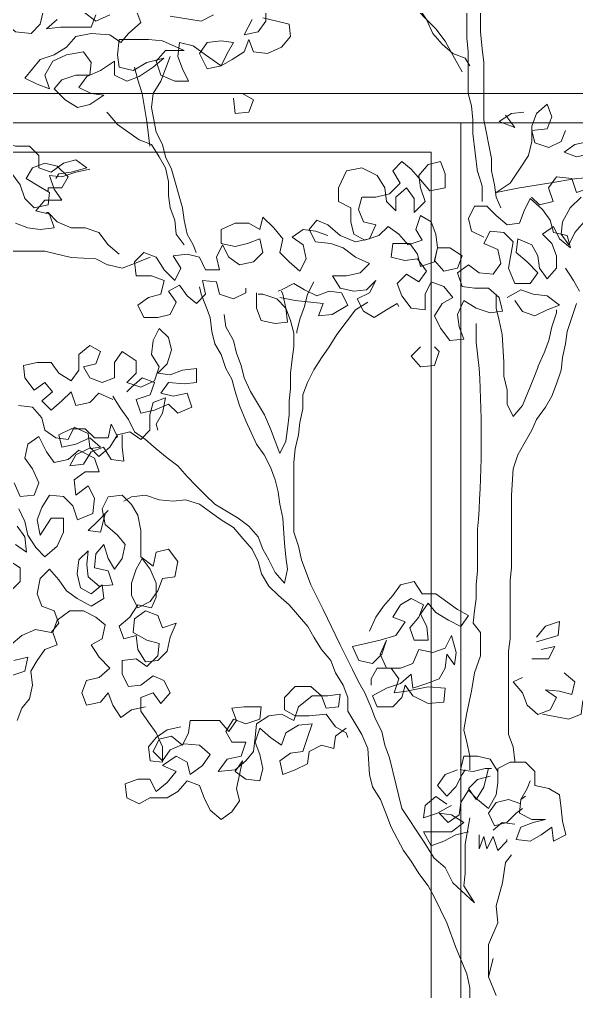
# Model space of a CAD drawing. Header units: metres. Extents: x 14 to 155, y 0 to 125.
# Drawn here: x 46.189 to 46.766, y 65.49 to 66.497 of the extents above; entities that cross this region are included whole.
import ezdxf

# ---------------------------------------------------------------- set-up
doc = ezdxf.new("R2010")
doc.units = ezdxf.units.M
doc.layers.add('PDF3_Geometry', color=9, linetype='Continuous', true_color=0x808080)
doc.layers.add('PDF_Geometry', color=7, linetype='Continuous', true_color=0xc0c0c0)

msp = doc.modelspace()

# ---------------------------------------------------------------- linework, layer by layer
at = {"layer": 'PDF3_Geometry', "color": 0, "lineweight": 0}
for points in [[(46.6631, 66.3384), (46.6583, 66.3785), (46.6583, 66.3929), (46.6567, 66.4073), (46.6535, 66.4201), (46.6535, 66.4344), (46.6535, 66.4489), (46.6535, 66.4633), (46.652, 66.4777), (46.652, 66.5978), (46.6488, 66.6121), (46.6455, 66.6265), (46.6439, 66.6393), (46.6423, 66.6521), (46.6375, 66.6649), (46.6359, 66.6713)], [(46.6567, 66.6585), (46.6599, 66.6441), (46.6631, 66.6313), (46.6663, 66.6169), (46.6679, 66.5993), (46.6696, 66.5737), (46.6696, 66.5417), (46.6663, 66.5017), (46.6663, 66.484), (46.6679, 66.4665), (46.6696, 66.4521), (46.6696, 66.3928), (46.6776, 66.3528), (46.6776, 66.3399), (46.6807, 66.3256), (46.6823, 66.3128), (46.6871, 66.3016)], [(46.6472, 66.4424), (46.6392, 66.4568), (46.6295, 66.4744), (46.62, 66.4872), (46.6103, 66.4968), (46.6008, 66.5064), (46.5912, 66.516), (46.5815, 66.5257), (46.572, 66.5384), (46.5623, 66.5481), (46.5528, 66.5576), (46.5431, 66.5672)], [(46.5911, 66.54), (46.5911, 66.5256), (46.6103, 66.4968), (46.6167, 66.4823), (46.6264, 66.4712), (46.6375, 66.4616), (46.6504, 66.4568), (46.6551, 66.4488)], [(46.3511, 66.2744), (46.3495, 66.2888), (46.3447, 66.3016), (46.3431, 66.3144), (46.3431, 66.3288), (46.3399, 66.3432), (46.3335, 66.3544), (46.3255, 66.3672), (46.3127, 66.372), (46.2903, 66.388), (46.2807, 66.3993), (46.279, 66.4009)], [(46.6457, 64.4996), (46.6456, 66.3896)], [(46.3303, 66.3801), (46.3367, 66.3672), (46.3399, 66.3544), (46.3462, 66.3416), (46.3575, 66.3016), (46.3591, 66.2888), (46.3623, 66.2744), (46.3686, 66.2632), (46.3718, 66.2552)], [(46.2919, 66.2536), (46.2807, 66.2631), (46.271, 66.276), (46.2566, 66.2808), (46.2423, 66.2808), (46.2278, 66.2871), (46.2183, 66.2967), (46.2167, 66.2967)], [(46.2807, 66.2423), (46.2679, 66.2487), (46.2423, 66.2503), (46.2151, 66.2568), (46.1607, 66.2568)], [(46.2855, 66.1064), (46.2935, 66.0935), (46.3015, 66.0824), (46.3079, 66.0695), (46.3191, 66.0616), (46.3302, 66.052), (46.3415, 66.0424), (46.3526, 66.0344), (46.3623, 66.0231), (46.3718, 66.0136), (46.3815, 66.0039), (46.3911, 65.9944), (46.4151, 65.9799), (46.4263, 65.9719), (46.4359, 65.9608), (46.4407, 65.9479), (46.4471, 65.9368), (46.4535, 65.9239), (46.4631, 65.9128), (46.4662, 65.9271), (46.4647, 65.94), (46.4631, 65.9543), (46.4615, 65.9799), (46.4583, 65.9944), (46.4567, 66.0072), (46.4535, 66.0199), (46.4487, 66.0328), (46.4422, 66.0455), (46.4343, 66.0568), (46.4231, 66.0808), (46.4166, 66.0968), (46.4119, 66.1112), (46.4087, 66.124), (46.4023, 66.1352), (46.3974, 66.1496), (46.391, 66.1608), (46.3879, 66.1736), (46.3863, 66.188), (46.3815, 66.2008), (46.3767, 66.212)], [(46.4007, 66.1911), (46.4023, 66.1783), (46.4103, 66.164), (46.4136, 66.1511), (46.4183, 66.1384), (46.4215, 66.1255), (46.4279, 66.1112), (46.4423, 66.0871), (46.4487, 66.0727), (46.4535, 66.0599), (46.4584, 66.0471), (46.4647, 66.0599), (46.4663, 66.0727), (46.4679, 66.0871), (46.4679, 66.1015), (46.4695, 66.1144), (46.4695, 66.1303), (46.4711, 66.1447), (46.4727, 66.1576), (46.4727, 66.1719), (46.4695, 66.1848), (46.4647, 66.1976), (46.4616, 66.212), (46.46, 66.2151)], [(46.5495, 66.204), (46.5366, 66.196), (46.5271, 66.1832), (46.5175, 66.1703), (46.5095, 66.1576), (46.5015, 66.1463), (46.4935, 66.1336), (46.4871, 66.1207), (46.4823, 66.108), (46.4823, 66.0935), (46.4791, 66.0791), (46.4775, 66.0664), (46.4743, 66.0519), (46.4727, 66.0376), (46.4727, 66.0231), (46.4727, 65.9783), (46.4727, 65.9656), (46.4775, 65.9511), (46.4807, 65.9367), (46.4903, 65.9111), (46.4967, 65.8984), (46.5031, 65.8855), (46.5207, 65.8487), (46.5335, 65.8231), (46.5399, 65.8103), (46.5463, 65.7991), (46.5527, 65.7847), (46.5575, 65.7719), (46.5639, 65.759), (46.5671, 65.7447), (46.5719, 65.7318), (46.5783, 65.7047), (46.5815, 65.6919), (46.5848, 65.6791), (46.6072, 65.6455), (46.6183, 65.6279), (46.6296, 65.6182), (46.6376, 65.6023), (46.66, 65.5815), (46.6487, 65.5991), (46.6503, 65.6118), (46.6503, 65.6263), (46.6503, 65.6422), (46.6552, 65.6695)], [(46.6552, 65.4647), (46.6552, 65.4934), (46.652, 65.5078), (46.6407, 65.5351), (46.6312, 65.5607), (46.6183, 65.5878), (46.612, 65.5991), (46.6024, 65.6118), (46.5943, 65.6247), (46.5864, 65.6358), (46.5735, 65.6598), (46.5687, 65.6727), (46.5624, 65.6887), (46.5544, 65.7015), (46.5512, 65.7143), (46.5495, 65.7415), (46.5431, 65.7558), (46.5288, 65.7799), (46.5288, 65.7943), (46.5239, 65.8071), (46.5159, 65.8199), (46.5112, 65.8327), (46.5015, 65.8439), (46.4935, 65.8567), (46.4872, 65.8679), (46.4679, 65.8903), (46.4568, 65.8998), (46.4471, 65.9095), (46.4392, 65.9223), (46.436, 65.9351), (46.4295, 65.9479), (46.4199, 65.9591), (46.4104, 65.9703), (46.3975, 65.9783), (46.3864, 65.9863), (46.3751, 65.9944), (46.3607, 65.9991), (46.3479, 65.9975), (46.3335, 65.9991), (46.3191, 66.0039), (46.3047, 66.0023), (46.2967, 65.9975)], [(46.6984, 65.6311), (46.692, 65.6231), (46.6888, 65.6023), (46.6824, 65.5783), (46.684, 65.5607), (46.6744, 65.5382), (46.6744, 65.5047), (46.6792, 65.5238), (46.6744, 65.5047), (46.6824, 65.4855)]]:
    msp.add_lwpolyline(points, dxfattribs=at)
at = {"layer": 'PDF3_Geometry', "color": 0, "lineweight": 5}
msp.add_lwpolyline([(45.6693, 66.42), (47.6217, 66.42), (47.6218, 64.4692), (45.6694, 64.4691)], close=True, dxfattribs=at)
at = {"layer": 'PDF3_Geometry', "color": 0, "lineweight": 0}
for points in [[(45.6981, 66.3896), (47.593, 66.3897), (47.593, 64.4997), (45.6982, 64.4996)], [(45.7286, 66.3592), (46.6152, 66.3593), (46.6153, 64.53), (45.7286, 64.53)]]:
    msp.add_lwpolyline(points, close=True, dxfattribs=at)
msp.add_lwpolyline([(46.6552, 65.7191), (46.6552, 65.7334), (46.652, 65.7479), (46.6488, 65.7606), (46.652, 65.7783), (46.6568, 65.8007), (46.6599, 65.8199), (46.6663, 65.8375), (46.6663, 65.8615), (46.6584, 65.8711), (46.6599, 65.8839), (46.6615, 65.8967), (46.6615, 65.9111), (46.6631, 65.9255), (46.6631, 65.9687, 0.036405), (46.6647, 66.1352), (46.6615, 66.1624), (46.6615, 66.1816)], format="xyb", dxfattribs=at)
at = {"layer": 'PDF_Geometry', "color": 0, "lineweight": 0}
for points in [[(46.1655, 66.5096), (46.1718, 66.4952), (46.1847, 66.484), (46.2007, 66.4824), (46.2103, 66.492), (46.2135, 66.5064)], [(46.4407, 66.4985), (46.4552, 66.4952), (46.4679, 66.492), (46.4695, 66.4793), (46.4599, 66.468), (46.4455, 66.4616), (46.4312, 66.4632), (46.4263, 66.4761), (46.4215, 66.4632), (46.4088, 66.4552), (46.3975, 66.4488), (46.3832, 66.4456), (46.3751, 66.4616), (46.3832, 66.4728), (46.3975, 66.4745), (46.4104, 66.4728), (46.4039, 66.4616), (46.3975, 66.4488), (46.3815, 66.46), (46.3687, 66.4696), (46.3543, 66.4728), (46.3527, 66.4584), (46.3575, 66.4456), (46.3639, 66.4328), (46.3495, 66.4328), (46.3351, 66.4392), (46.3303, 66.4537), (46.3399, 66.4648), (46.3592, 66.4648), (46.3368, 66.4745), (46.3223, 66.4761), (46.2919, 66.4761), (46.2903, 66.46), (46.2919, 66.4472), (46.3063, 66.444), (46.3207, 66.4521), (46.3383, 66.4568), (46.3271, 66.4472), (46.3127, 66.4376), (46.2999, 66.4328), (46.2871, 66.4392), (46.2871, 66.4536), (46.2727, 66.444), (46.2583, 66.4376), (46.2503, 66.4264), (46.2631, 66.42), (46.2759, 66.4184), (46.2615, 66.4088), (46.2487, 66.4056), (46.2359, 66.4136), (46.2247, 66.4248), (46.2327, 66.4344), (46.2471, 66.4392), (46.2615, 66.4392), (46.2631, 66.4521), (46.2551, 66.4632), (46.2375, 66.46), (46.2231, 66.4536), (46.2151, 66.4392), (46.2198, 66.4248), (46.2071, 66.4296), (46.1942, 66.436), (46.2103, 66.4552), (46.2247, 66.46), (46.2375, 66.468), (46.2471, 66.4792), (46.2631, 66.4824), (46.2823, 66.4808), (46.2935, 66.4728), (46.3015, 66.4824), (46.3143, 66.4936), (46.3095, 66.5064)], [(46.2679, 66.5016), (46.2631, 66.4888), (46.2311, 66.4888), (46.2167, 66.4872), (46.2279, 66.4969)], [(46.2823, 66.5016), (46.2679, 66.4952), (46.2551, 66.5048)], [(46.3447, 66.5001), (46.3767, 66.4952), (46.3895, 66.5017)], [(46.4296, 66.4969), (46.4215, 66.4808), (46.4359, 66.484), (46.4439, 66.4952), (46.4439, 66.5096)], [(46.3447, 66.4584), (46.3399, 66.4456), (46.3352, 66.4328), (46.3271, 66.42), (46.3255, 66.4056), (46.3303, 66.38)], [(46.3079, 66.4472), (46.3111, 66.4343), (46.3158, 66.42), (46.3206, 66.3912), (46.3238, 66.3656)], [(46.4103, 66.4152), (46.4119, 66.3992), (46.4263, 66.4008), (46.4311, 66.4136), (46.4198, 66.42), (46.4055, 66.42)], [(46.7928, 66.3337), (46.7656, 66.3321), (46.7368, 66.3272), (46.7064, 66.3224), (46.6824, 66.3176), (46.6968, 66.3272), (46.7064, 66.3416), (46.716, 66.356), (46.7192, 66.3704), (46.7192, 66.3864), (46.724, 66.3993), (46.7352, 66.4089), (46.74, 66.396), (46.7352, 66.3833), (46.7192, 66.3817), (46.7224, 66.3688), (46.7368, 66.364), (46.7496, 66.3704), (46.7543, 66.3816)], [(46.7111, 66.4008), (46.6983, 66.3992), (46.6855, 66.3912), (46.7016, 66.3848), (46.6935, 66.396), (46.6919, 66.3976)], [(46.8376, 66.3752), (46.8264, 66.3848), (46.8152, 66.3944), (46.8023, 66.4008), (46.7864, 66.404), (46.7736, 66.4008), (46.7736, 66.3864), (46.788, 66.3816), (46.8184, 66.3816), (46.7976, 66.3752), (46.7783, 66.3704), (46.7639, 66.3672), (46.7527, 66.3592), (46.7655, 66.3544), (46.7799, 66.3576), (46.7928, 66.3688), (46.7815, 66.356), (46.7815, 66.34), (46.7976, 66.3352), (46.8023, 66.348), (46.7944, 66.3609), (46.8087, 66.3592), (46.8168, 66.356)], [(46.175, 66.3832), (46.1703, 66.3704), (46.1847, 66.3656), (46.199, 66.3656), (46.2087, 66.356), (46.2087, 66.3432), (46.2214, 66.3384), (46.2343, 66.348), (46.247, 66.3512), (46.2583, 66.3432), (46.2423, 66.3384), (46.2295, 66.3368), (46.2262, 66.332)], [(46.1798, 66.3384), (46.1895, 66.3256), (46.1943, 66.3112), (46.2038, 66.3016), (46.2183, 66.3048), (46.2198, 66.3176), (46.2087, 66.324), (46.1958, 66.332), (46.2022, 66.3432), (46.2151, 66.348), (46.2279, 66.3448), (46.2391, 66.3336), (46.2327, 66.3224), (46.2183, 66.3224), (46.2183, 66.3192)], [(46.2615, 66.3416), (46.247, 66.3384), (46.2327, 66.3336), (46.2198, 66.3352), (46.2246, 66.3208), (46.2327, 66.3096), (46.2151, 66.3096), (46.2055, 66.2984), (46.2198, 66.2952), (46.2246, 66.2808), (46.2103, 66.2792), (46.1974, 66.2808), (46.1847, 66.2856)], [(46.6696, 66.2712), (46.6567, 66.2776), (46.6536, 66.2904), (46.66, 66.3032), (46.6728, 66.3032), (46.6824, 66.2936), (46.6936, 66.2841), (46.7064, 66.2857), (46.7112, 66.2984), (46.7176, 66.3113), (46.7304, 66.3), (46.7384, 66.2888), (46.7416, 66.276), (46.756, 66.2728), (46.7592, 66.26), (46.748, 66.2696), (46.7416, 66.2824), (46.7304, 66.2744), (46.74, 66.2648), (46.7448, 66.252), (46.7448, 66.2392), (46.7352, 66.228), (46.7272, 66.2392), (46.7256, 66.252), (46.7192, 66.2633), (46.7048, 66.2696), (46.7032, 66.2552), (46.7144, 66.2456), (46.7256, 66.2344), (46.7176, 66.2232), (46.7016, 66.2232), (46.6952, 66.2392), (46.7, 66.2664), (46.6904, 66.276), (46.676, 66.2776), (46.6696, 66.2648), (46.684, 66.2584), (46.6872, 66.244), (46.6792, 66.2328), (46.6648, 66.2344), (46.6536, 66.2424), (46.6424, 66.2344), (46.6472, 66.22), (46.66, 66.2184), (46.6744, 66.2184), (46.6856, 66.2088), (46.6888, 66.1944), (46.676, 66.1928), (46.6616, 66.1976), (46.6488, 66.2056), (46.6424, 66.1912), (46.644, 66.1784), (46.6488, 66.1656), (46.6343, 66.164), (46.6248, 66.1768), (46.6184, 66.1896), (46.6264, 66.2024), (46.6376, 66.2088), (46.628, 66.22), (46.6152, 66.2248), (46.6087, 66.212), (46.6087, 66.196), (46.5944, 66.1976), (46.5847, 66.2104), (46.58, 66.2232), (46.5896, 66.2328), (46.6024, 66.2248), (46.6103, 66.236), (46.6008, 66.2488), (46.5879, 66.2472), (46.5736, 66.2504), (46.5752, 66.2648), (46.5928, 66.2648), (46.6008, 66.2536), (46.604, 66.2408), (46.6184, 66.2456), (46.6216, 66.26), (46.6343, 66.26), (46.6472, 66.252), (46.6424, 66.2392), (46.628, 66.236), (46.6184, 66.2472), (46.6216, 66.26), (46.62, 66.2744), (46.6152, 66.2872), (46.604, 66.2936), (46.5992, 66.2792), (46.6056, 66.268), (46.5912, 66.2632), (46.5816, 66.2744), (46.5704, 66.2824), (46.5607, 66.2728), (46.5464, 66.268), (46.5351, 66.2744), (46.532, 66.2872), (46.532, 66.3016), (46.5191, 66.3081), (46.5191, 66.3224), (46.5272, 66.34), (46.5431, 66.3432), (46.5591, 66.3352), (46.5672, 66.3224), (46.5688, 66.3081), (46.5784, 66.2984), (46.5784, 66.3128), (46.5896, 66.3224), (46.5976, 66.3112), (46.5976, 66.2968), (46.6087, 66.3081), (46.604, 66.3224), (46.6024, 66.3352), (46.6119, 66.3464), (46.6248, 66.3496), (46.6296, 66.3368), (46.6296, 66.3224), (46.6136, 66.3192), (46.604, 66.3305), (46.5944, 66.3416), (46.5847, 66.3496), (46.5752, 66.34), (46.5831, 66.3272), (46.572, 66.316), (46.5576, 66.3128), (46.5431, 66.3128), (46.5399, 66.3), (46.5448, 66.2872), (46.5576, 66.2841), (46.5512, 66.2696), (46.5367, 66.2664), (46.5208, 66.2728), (46.508, 66.2841), (46.4967, 66.2888), (46.4887, 66.2792), (46.4951, 66.2664), (46.5111, 66.2648), (46.524, 66.26), (46.5367, 66.2504), (46.5512, 66.244), (46.5415, 66.2344), (46.5272, 66.2312), (46.5127, 66.2312), (46.5208, 66.2184), (46.5351, 66.2152), (46.548, 66.2168), (46.5576, 66.2264), (46.5512, 66.2136), (46.5383, 66.2072), (46.5448, 66.1944), (46.556, 66.188), (46.5688, 66.196), (46.58, 66.2024), (46.5816, 66.1992)], [(46.668, 66.308), (46.668, 66.324), (46.6632, 66.3384)], [(46.7799, 66.3224), (46.7656, 66.3175), (46.7607, 66.332), (46.7448, 66.3336), (46.7367, 66.3224), (46.7415, 66.308), (46.7272, 66.3048), (46.7191, 66.3128)], [(46.7736, 66.2872), (46.7639, 66.276), (46.7575, 66.2632), (46.7496, 66.2744), (46.7512, 66.2872), (46.7591, 66.3016), (46.7704, 66.3128)], [(46.508, 66.2728), (46.4951, 66.2776), (46.4824, 66.2792), (46.4711, 66.2712), (46.4824, 66.2632), (46.4856, 66.2488), (46.4792, 66.236), (46.4679, 66.2456), (46.4584, 66.2552), (46.4615, 66.2696), (46.452, 66.2808), (46.4407, 66.292), (46.4375, 66.2792), (46.4263, 66.2856), (46.412, 66.2856), (46.3975, 66.2792), (46.3975, 66.2648), (46.412, 66.2616), (46.4247, 66.2648), (46.4375, 66.2696), (46.4407, 66.2552), (46.4312, 66.2456), (46.4167, 66.2424), (46.4056, 66.2504), (46.3991, 66.2632), (46.3927, 66.2504), (46.3959, 66.2375), (46.3815, 66.2375), (46.3751, 66.2504), (46.3624, 66.2536), (46.3479, 66.252), (46.3559, 66.2392), (46.3495, 66.2264), (46.3384, 66.2375), (46.3303, 66.2504), (46.3175, 66.2552), (46.3079, 66.2456), (46.3095, 66.2312), (46.3255, 66.2312), (46.3384, 66.2264), (46.3351, 66.212), (46.3223, 66.2088), (46.3111, 66.2008), (46.3175, 66.188), (46.3319, 66.188), (46.3447, 66.1911), (46.3511, 66.204), (46.3431, 66.2151), (46.3543, 66.2216), (46.3624, 66.2104), (46.3719, 66.2024), (46.3815, 66.212), (46.3783, 66.2264), (46.3927, 66.2248), (46.3959, 66.212), (46.4104, 66.2072), (46.4231, 66.2135), (46.4231, 66.2184)], [(46.3591, 66.2631), (46.3511, 66.2743)], [(46.3239, 66.2504), (46.3079, 66.244), (46.2951, 66.2392), (46.2807, 66.2424)], [(46.7543, 66.2392), (46.7623, 66.2263), (46.7688, 66.2152)], [(46.3767, 66.212), (46.3751, 66.2199)], [(46.4583, 66.2088), (46.4743, 66.2056), (46.5031, 66.2024), (46.4983, 66.1896), (46.5126, 66.1911), (46.5287, 66.2008), (46.5223, 66.2136), (46.5095, 66.2151), (46.4967, 66.2104), (46.4839, 66.2167), (46.4727, 66.2232), (46.4599, 66.2167), (46.4567, 66.2151)], [(46.4935, 66.2248), (46.4871, 66.212), (46.484, 66.1992), (46.4791, 66.1864), (46.4759, 66.1735), (46.4759, 66.1719)], [(46.4343, 66.2135), (46.4343, 66.1975), (46.4391, 66.1848), (46.4535, 66.1816), (46.4662, 66.1832), (46.4646, 66.1975), (46.4551, 66.2072), (46.4406, 66.212), (46.4359, 66.212)], [(46.6823, 66.212), (46.6823, 66.1975), (46.6855, 66.1848), (46.6887, 66.1703), (46.6903, 66.1416), (46.6903, 66.1271)], [(46.7016, 66.2056), (46.7095, 66.1943), (46.7224, 66.1896), (46.7351, 66.196), (46.748, 66.2008), (46.7351, 66.2104), (46.7208, 66.212), (46.7079, 66.2167), (46.6968, 66.2104), (46.6936, 66.2088)], [(46.7656, 66.2024), (46.756, 66.1736), (46.7543, 66.1608), (46.7512, 66.1464)], [(46.7256, 66.1368), (46.7319, 66.1512), (46.7368, 66.164), (46.74, 66.1784), (46.7448, 66.1927), (46.7448, 66.1959)], [(46.2855, 66.1031), (46.271, 66.1095), (46.2615, 66.0999), (46.247, 66.0967), (46.2423, 66.1111), (46.2327, 66.1015), (46.2215, 66.0918), (46.2119, 66.1015), (46.223, 66.1111), (46.2151, 66.1207), (46.2038, 66.1127), (46.1943, 66.1255), (46.1927, 66.1384), (46.2071, 66.1415), (46.2214, 66.1415), (46.2295, 66.1303), (46.2423, 66.1223), (46.2502, 66.1335), (46.2502, 66.1495), (46.2615, 66.1591), (46.2726, 66.1527), (46.2679, 66.1399), (46.2551, 66.1367), (46.2615, 66.1255), (46.2742, 66.1207), (46.2871, 66.1255), (46.2871, 66.1415), (46.295, 66.1527), (46.3095, 66.1431), (46.3095, 66.1303), (46.2999, 66.1207), (46.3143, 66.1159), (46.3287, 66.1223), (46.3335, 66.1367), (46.3255, 66.1495), (46.3271, 66.164), (46.3335, 66.1767), (46.3431, 66.1671), (46.3463, 66.1543), (46.3415, 66.1399), (46.3319, 66.1303), (46.3447, 66.1287), (46.3575, 66.1335), (46.3719, 66.1351), (46.3719, 66.1207), (46.3591, 66.1191), (46.3431, 66.1207), (46.3351, 66.1095), (46.3479, 66.1063), (46.3623, 66.1095), (46.3671, 66.0951), (46.3527, 66.0887), (46.3431, 66.0983), (46.3287, 66.0919), (46.3143, 66.0887), (46.3095, 66.1031), (46.3239, 66.1079), (46.3287, 66.1207), (46.3159, 66.1255), (46.3047, 66.1159), (46.2999, 66.1111)], [(46.604, 66.1576), (46.5944, 66.148), (46.604, 66.1368), (46.6184, 66.1384), (46.6232, 66.1528), (46.6184, 66.1576)], [(46.7512, 66.1463), (46.7496, 66.1335), (46.7448, 66.1192), (46.7399, 66.1063), (46.7335, 66.0952), (46.724, 66.0823), (46.7192, 66.0711), (46.7111, 66.0567), (46.7048, 66.0456), (46.7, 66.0311), (46.6984, 66.0039), (46.6984, 65.9287), (46.6968, 65.9159), (46.6968, 65.8551), (46.6952, 65.8423), (46.6952, 65.8119), (46.6952, 65.7991), (46.6952, 65.7703), (46.6952, 65.7559), (46.7, 65.7431), (46.7016, 65.7287), (46.7016, 65.7271)], [(46.6904, 66.1271), (46.6936, 66.1127), (46.6936, 66.0983), (46.7, 66.0855), (46.7096, 66.0967), (46.7208, 66.1239), (46.7257, 66.1367)], [(46.1878, 66.0968), (46.2022, 66.0952), (46.2118, 66.084), (46.215, 66.0711), (46.2262, 66.0632), (46.2391, 66.0616), (46.2455, 66.0744), (46.2598, 66.0679), (46.2614, 66.0536), (46.271, 66.0439), (46.2822, 66.0536), (46.2903, 66.0664), (46.303, 66.0695), (46.3143, 66.0616), (46.3238, 66.0711), (46.3238, 66.0872), (46.327, 66.1), (46.3399, 66.1048), (46.3367, 66.0888), (46.3302, 66.0776), (46.3319, 66.0711)], [(46.295, 66.0664), (46.295, 66.0535), (46.2966, 66.0392), (46.2838, 66.0408), (46.2758, 66.0535), (46.2631, 66.0487), (46.255, 66.036), (46.2407, 66.0344), (46.247, 66.0455), (46.2598, 66.0519), (46.2726, 66.0535), (46.2615, 66.0632), (46.247, 66.0568), (46.2326, 66.0535), (46.2294, 66.0663), (46.2423, 66.0727), (46.2566, 66.0727), (46.2663, 66.0632), (46.2806, 66.0632), (46.2838, 66.0775), (46.2903, 66.0648), (46.2887, 66.0632)], [(46.1879, 65.9896), (46.1943, 65.9767), (46.1975, 65.9624), (46.2055, 65.9495), (46.2151, 65.94), (46.2279, 65.9511), (46.2343, 65.9656), (46.2343, 65.98), (46.2215, 65.98), (46.2103, 65.9624), (46.2071, 65.9783), (46.2119, 65.9912), (46.2199, 66.004), (46.2343, 66.0024), (46.2439, 65.9928), (46.2487, 65.9783), (46.2647, 65.9848), (46.2663, 66.0007), (46.2599, 66.0136), (46.247, 66.004), (46.2455, 66.0199), (46.2567, 66.028), (46.2711, 66.028), (46.2663, 66.0423), (46.2503, 66.0504), (46.2391, 66.0408), (46.2247, 66.0376), (46.2167, 66.0488), (46.2087, 66.0648), (46.1975, 66.0568), (46.1943, 66.0423), (46.2023, 66.0312), (46.2087, 66.0168), (46.2039, 66.004), (46.1895, 66.0024), (46.1831, 66.0168)], [(46.3559, 65.7639), (46.3415, 65.7607), (46.3303, 65.7527), (46.3223, 65.7431), (46.3239, 65.7286), (46.3367, 65.7271), (46.3367, 65.7431), (46.3303, 65.7575), (46.3223, 65.7687), (46.3143, 65.7799), (46.3143, 65.7943), (46.3271, 65.7992), (46.3351, 65.7879), (46.3447, 65.7992), (46.3383, 65.8119), (46.3271, 65.8167), (46.3143, 65.8071), (46.3015, 65.8055), (46.2951, 65.8183), (46.2951, 65.8327), (46.3095, 65.8343), (46.3207, 65.8263), (46.3319, 65.8375), (46.3335, 65.8503), (46.3207, 65.8535), (46.3063, 65.8615), (46.3079, 65.8759), (46.3191, 65.8839), (46.3319, 65.8791), (46.3367, 65.8663), (46.3511, 65.8712), (46.3447, 65.8567), (46.3415, 65.8423), (46.3319, 65.8327), (46.3191, 65.8311), (46.3111, 65.8439), (46.3095, 65.8583), (46.2967, 65.8551), (46.2919, 65.868), (46.3031, 65.8775), (46.3111, 65.8904), (46.3255, 65.8871), (46.3303, 65.8983), (46.3303, 65.9127), (46.3239, 65.9271), (46.3159, 65.9384), (46.3095, 65.9271), (46.3047, 65.9127), (46.3047, 65.8999), (46.3111, 65.8871), (46.3239, 65.8936), (46.3319, 65.9047), (46.3367, 65.9176), (46.3495, 65.9192), (46.3527, 65.9351), (46.3431, 65.9479), (46.3303, 65.9448), (46.3271, 65.9303), (46.3143, 65.94), (46.3143, 65.9543), (46.3143, 65.9672), (46.3111, 65.9832), (46.3047, 65.9943), (46.2951, 66.0039), (46.2807, 66.0023), (46.2742, 65.9896), (46.2775, 65.9735), (46.2903, 65.9624), (46.2982, 65.9527), (46.2951, 65.9384), (46.2871, 65.9271), (46.2807, 65.9384), (46.2759, 65.9527), (46.2679, 65.9432), (46.2663, 65.9287), (46.2807, 65.9255), (46.2855, 65.9111), (46.2711, 65.9095), (46.2599, 65.9192), (46.2583, 65.9319), (46.2599, 65.9463), (46.2502, 65.9368), (46.2486, 65.9223), (46.2518, 65.9079), (46.2631, 65.9015), (46.2742, 65.9111), (46.2759, 65.8967), (46.2631, 65.8887), (46.2486, 65.8967), (46.2375, 65.9047), (46.2294, 65.916), (46.2199, 65.9271), (46.2103, 65.9176), (46.2071, 65.9015), (46.2119, 65.8887), (46.2246, 65.8839), (46.2294, 65.8712), (46.2215, 65.8615), (46.2054, 65.8647), (46.1911, 65.8583), (46.1798, 65.8487)], [(46.2807, 65.9879), (46.2695, 65.9767), (46.2599, 65.9671), (46.2727, 65.9655), (46.2775, 65.9847)], [(46.1847, 65.9527), (46.1959, 65.9447), (46.1943, 65.9608), (46.1863, 65.9719)], [(46.1799, 65.9047), (46.1895, 65.9144), (46.1895, 65.9287), (46.1766, 65.9368)], [(46.5512, 65.8631), (46.5576, 65.8775), (46.5656, 65.8887), (46.5752, 65.8999), (46.5832, 65.9111), (46.5976, 65.9143), (46.6056, 65.9015), (46.62, 65.9015), (46.6424, 65.8855), (46.6536, 65.8791), (46.6456, 65.8679), (46.6329, 65.8743), (46.62, 65.8823), (46.612, 65.8919), (46.604, 65.8807), (46.6104, 65.8679), (46.612, 65.8535), (46.5976, 65.8535), (46.5928, 65.8663), (46.6024, 65.8775), (46.6072, 65.8903), (46.5944, 65.8967), (46.5832, 65.8903), (46.5752, 65.8775), (46.588, 65.8727), (46.5784, 65.8583), (46.5623, 65.8535), (46.5336, 65.8471), (46.54, 65.8327), (46.5544, 65.8295), (46.564, 65.8391), (46.5688, 65.8535), (46.5623, 65.8391), (46.5688, 65.8247), (46.5832, 65.8247), (46.596, 65.8295), (46.6024, 65.8439), (46.6168, 65.8407), (46.6296, 65.8455), (46.636, 65.8583), (46.6408, 65.8407), (46.6392, 65.8279), (46.6312, 65.8391), (46.6296, 65.8247), (46.6232, 65.8135), (46.6104, 65.8087), (46.596, 65.8039), (46.5944, 65.8183), (46.5832, 65.8087), (46.5688, 65.8039), (46.5544, 65.7959), (46.5592, 65.7847), (46.5752, 65.7847), (46.5848, 65.7943), (46.588, 65.8071), (46.596, 65.7959), (46.612, 65.7879), (46.628, 65.7895), (46.6296, 65.8039), (46.612, 65.8054), (46.5896, 65.8007), (46.5768, 65.7991), (46.5816, 65.8135), (46.5736, 65.8247), (46.5592, 65.8247), (46.5528, 65.8135), (46.5528, 65.8071)], [(46.3191, 65.7847), (46.3046, 65.7815), (46.2935, 65.7736), (46.2855, 65.7863), (46.2806, 65.7992), (46.2727, 65.7895), (46.2582, 65.7863), (46.2534, 65.7992), (46.2582, 65.8119), (46.2711, 65.8151), (46.2822, 65.8247), (46.2711, 65.8359), (46.2631, 65.8487), (46.2742, 65.8551), (46.2774, 65.8696), (46.2679, 65.8775), (46.255, 65.8839), (46.2407, 65.8839), (46.2278, 65.8743), (46.2231, 65.8615), (46.2278, 65.8487), (46.215, 65.844), (46.207, 65.8327), (46.2006, 65.8216), (46.2022, 65.8071), (46.1991, 65.7927), (46.191, 65.7831), (46.1862, 65.7703)], [(46.724, 65.8567), (46.7335, 65.868), (46.748, 65.8728), (46.7464, 65.8583), (46.724, 65.852)], [(46.7288, 65.8439), (46.7432, 65.8471), (46.7367, 65.8343), (46.7192, 65.8343)], [(46.183, 65.8327), (46.1975, 65.8359), (46.1943, 65.8216), (46.1798, 65.8167)], [(46.7528, 65.8199), (46.7639, 65.8103), (46.7607, 65.7975), (46.748, 65.8007), (46.7335, 65.8023), (46.7448, 65.7943), (46.7383, 65.7814), (46.7256, 65.7767), (46.7143, 65.7863), (46.7095, 65.7991), (46.7, 65.8103), (46.7095, 65.8151)], [(46.788, 65.8103), (46.8072, 65.8087), (46.8216, 65.8103), (46.8312, 65.8008), (46.8216, 65.7895), (46.8056, 65.7895), (46.7928, 65.7911), (46.7816, 65.7815), (46.772, 65.7911), (46.7704, 65.7768), (46.7576, 65.7719), (46.7304, 65.7768)], [(46.5271, 65.7623), (46.5159, 65.7543), (46.5143, 65.7415), (46.5015, 65.7447), (46.4887, 65.7383), (46.4871, 65.7255), (46.4743, 65.7191), (46.4615, 65.7143), (46.4583, 65.7287), (46.4694, 65.7367), (46.4823, 65.7383), (46.4871, 65.7528), (46.4919, 65.7671), (46.4775, 65.7655), (46.4647, 65.7575), (46.4599, 65.7447), (46.4487, 65.7527), (46.4375, 65.7623), (46.4327, 65.7479), (46.4375, 65.7351), (46.4407, 65.7207), (46.4375, 65.7079), (46.423, 65.7095), (46.4119, 65.7175), (46.4198, 65.7287), (46.4135, 65.6999), (46.4167, 65.6871), (46.4087, 65.6759), (46.3974, 65.6679), (46.3863, 65.6775), (46.3799, 65.6903), (46.375, 65.7031), (46.3623, 65.7079), (46.3526, 65.6967), (46.3415, 65.6903), (46.3238, 65.6903), (46.3127, 65.6839), (46.2998, 65.6903), (46.2983, 65.7046), (46.3111, 65.7095), (46.3238, 65.7095), (46.3302, 65.6967), (46.3415, 65.7063), (46.351, 65.7175), (46.3367, 65.7239), (46.351, 65.7335), (46.3623, 65.7271), (46.3655, 65.7143), (46.3783, 65.7239), (46.3863, 65.7351), (46.375, 65.7447), (46.3591, 65.7463), (46.3447, 65.7399), (46.3367, 65.7287), (46.327, 65.7383), (46.3335, 65.7512), (46.3463, 65.7543), (46.3575, 65.7447), (46.3639, 65.7575), (46.3655, 65.7703), (46.3958, 65.7703), (46.4055, 65.7591), (46.4135, 65.7703), (46.4087, 65.7831), (46.4214, 65.7847), (46.4391, 65.7847), (46.4375, 65.7719), (46.423, 65.7671), (46.4103, 65.7719), (46.4023, 65.7591), (46.4087, 65.7479), (46.423, 65.7479), (46.4183, 65.7335), (46.4039, 65.7303), (46.3943, 65.7175), (46.4119, 65.7191), (46.423, 65.7287), (46.4311, 65.7383), (46.4327, 65.7527), (46.4343, 65.7671), (46.4471, 65.7752), (46.4599, 65.7768), (46.4727, 65.7703), (46.4775, 65.7847), (46.4918, 65.7959), (46.5079, 65.7959), (46.5207, 65.7976), (46.5191, 65.7847), (46.5063, 65.7831), (46.5015, 65.7959), (46.4903, 65.8055), (46.4743, 65.8055), (46.4631, 65.7943), (46.4631, 65.7815), (46.4743, 65.7752), (46.4887, 65.7752), (46.5063, 65.7768), (46.5159, 65.7639), (46.5271, 65.7575), (46.5287, 65.7528)], [(46.6536, 65.6551), (46.6407, 65.6519), (46.628, 65.6455), (46.6151, 65.6406), (46.6072, 65.6551), (46.636, 65.6551), (46.6488, 65.6646), (46.636, 65.6727), (46.6232, 65.6743), (46.6328, 65.6646), (46.644, 65.6727), (46.6456, 65.6854), (46.6536, 65.6983), (46.6631, 65.6886), (46.6744, 65.6791), (46.6824, 65.6935), (46.684, 65.7063), (46.684, 65.7207), (46.6968, 65.7271), (46.7128, 65.7271), (46.7224, 65.7175), (46.7224, 65.7031), (46.7368, 65.6999), (46.748, 65.6935), (46.7496, 65.6791), (46.7512, 65.6662), (46.7544, 65.6519), (46.7416, 65.6455), (46.74, 65.6599), (46.7288, 65.6519), (46.7176, 65.6455), (46.7032, 65.6471), (46.708, 65.6598), (46.7208, 65.6646), (46.7336, 65.6679), (46.7192, 65.6679), (46.7064, 65.6743), (46.708, 65.6886), (46.7128, 65.6919)], [(46.684, 65.7175), (46.676, 65.7304), (46.6631, 65.7335), (46.6487, 65.7335), (46.6455, 65.7191), (46.6584, 65.7175), (46.6711, 65.7207), (46.6776, 65.7207)], [(46.6423, 65.7191), (46.6295, 65.7143), (46.6215, 65.7031), (46.6312, 65.6919), (46.6407, 65.7015), (46.6471, 65.7143), (46.6503, 65.7191)], [(46.676, 65.7126), (46.6631, 65.7094), (46.6536, 65.6998), (46.6615, 65.6886), (46.6696, 65.7014), (46.6728, 65.7142), (46.6744, 65.7206)], [(46.708, 65.6886), (46.7143, 65.6998), (46.7175, 65.7079)], [(46.6312, 65.6838), (46.62, 65.6918), (46.6088, 65.6823), (46.6072, 65.6694), (46.6216, 65.6743), (46.6328, 65.6807), (46.636, 65.6823)], [(46.708, 65.6839), (46.6951, 65.6886), (46.6824, 65.6854), (46.6744, 65.6743), (46.6808, 65.6614), (46.6935, 65.6646), (46.7032, 65.6743), (46.7096, 65.6791)], [(46.7016, 65.663), (46.6887, 65.6646), (46.6792, 65.6567)], [(46.6072, 65.6455), (46.6072, 65.6455)], [(46.6647, 65.6519), (46.6647, 65.6374), (46.6695, 65.6503), (46.6727, 65.6374), (46.6792, 65.6503), (46.684, 65.6358), (46.6935, 65.6455), (46.6935, 65.6471)]]:
    msp.add_lwpolyline(points, dxfattribs=at)

doc.saveas('drawing.dxf')
